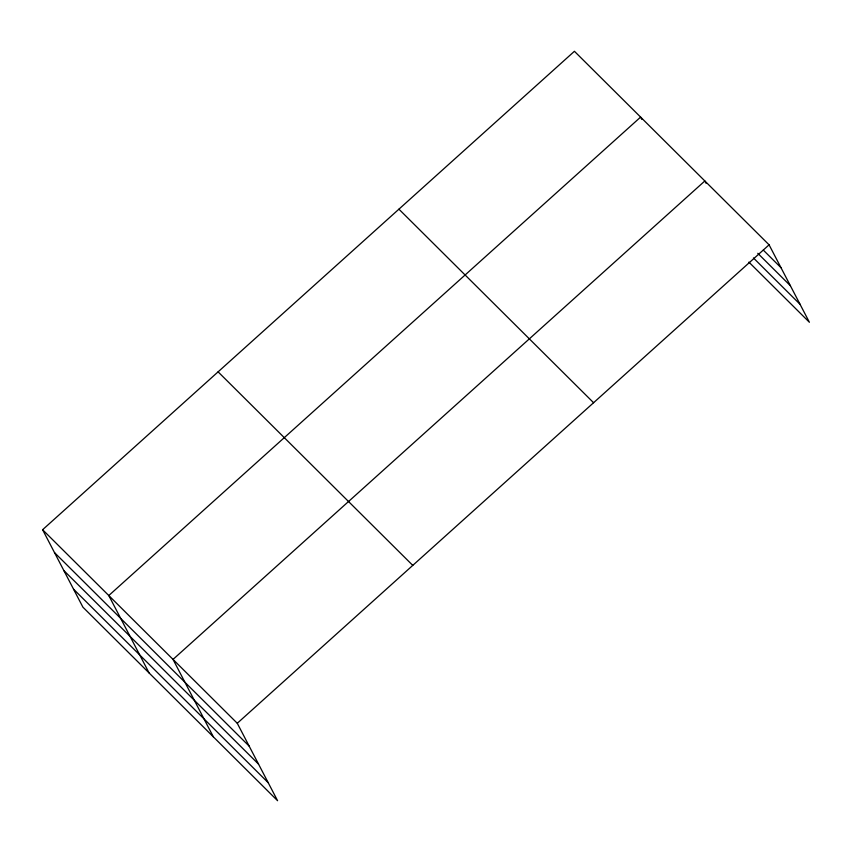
<?xml version="1.0" encoding="UTF-8"?>
<svg xmlns="http://www.w3.org/2000/svg" width="852" height="852" viewBox="0 0 852 852"><rect width="100%" height="100%" fill="white"/><g stroke="black" fill="none" stroke-linecap="round" stroke-linejoin="round"><path stroke-width="1.28" d="M42.6 529.731L237.271 723.273L277.582 800.71L82.91 607.167L42.6 529.731L574.418 51.29L769.09 244.833L809.4 322.269L748.887 262.107M237.271 723.273L769.09 244.833M763.296 250.094L780.986 267.688M757.779 253.3L790.358 285.697M753.466 257.975L800.017 304.26M398.917 209.177L593.588 402.719M218.101 371.845L412.773 565.387M54.496 552.586L249.167 746.128M63.879 570.595L258.539 764.137M73.538 589.158L268.21 782.7M706.031 183.244L704.849 180.965L173.031 659.405L213.341 736.842M641.79 119.376L640.608 117.097L108.79 595.537L149.1 672.973"/></g></svg>
